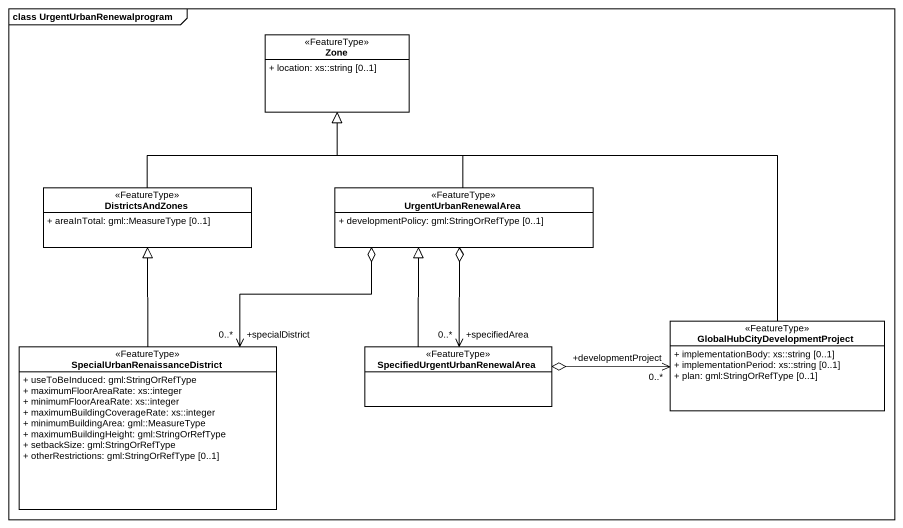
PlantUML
@startuml
mainframe class UrgentUrbanRenewalprogram
hide circle
hide empty members
skinparam classAttributeIconSize 0
class Zone <<FeatureType>> #FFFFFF {
  + location: xs::string [0..1]
}
class DistrictsAndZones <<FeatureType>> #FFFFFF {
  + areaInTotal: gml::MeasureType [0..1]
}
class UrgentUrbanRenewalArea <<FeatureType>> #FFFFFF {
  + developmentPolicy: gml:StringOrRefType [0..1]
}
class "SpecialUrbanRenaissanceDistrict" as SpecialUrbanRenaissanceDistr <<FeatureType>> #FFFFFF {
  + useToBeInduced: gml:StringOrRefType
  + maximumFloorAreaRate: xs::integer
  + minimumFloorAreaRate: xs::integer
  + maximumBuildingCoverageRate: xs::integer
  + minimumBuildingArea: gml::MeasureType
  + maximumBuildingHeight: gml:StringOrRefType
  + setbackSize: gml:StringOrRefType
  + otherRestrictions: gml:StringOrRefType [0..1]
}
class "SpecifiedUrgentUrbanRenewalArea" as SpecifiedUrgentUrbanRenewalA <<FeatureType>> #FFFFFF
class "GlobalHubCityDevelopmentProject" as GlobalHubCityDevelopmentProj <<FeatureType>> #FFFFFF {
  + implementationBody: xs::string [0..1]
  + implementationPeriod: xs::string [0..1]
  + plan: gml:StringOrRefType [0..1]
}
DistrictsAndZones -up-|> Zone
UrgentUrbanRenewalArea -up-|> Zone
SpecialUrbanRenaissanceDistr -up-|> DistrictsAndZones
SpecialUrbanRenaissanceDistr "+specialDistrict\n0..*" <-up-o UrgentUrbanRenewalArea
SpecifiedUrgentUrbanRenewalA -up-|> UrgentUrbanRenewalArea
SpecifiedUrgentUrbanRenewalA "+specifiedArea\n0..*" <-up-o UrgentUrbanRenewalArea
GlobalHubCityDevelopmentProj -up-|> Zone
GlobalHubCityDevelopmentProj "+developmentProject\n0..*" <-left-o SpecifiedUrgentUrbanRenewalA
@enduml
